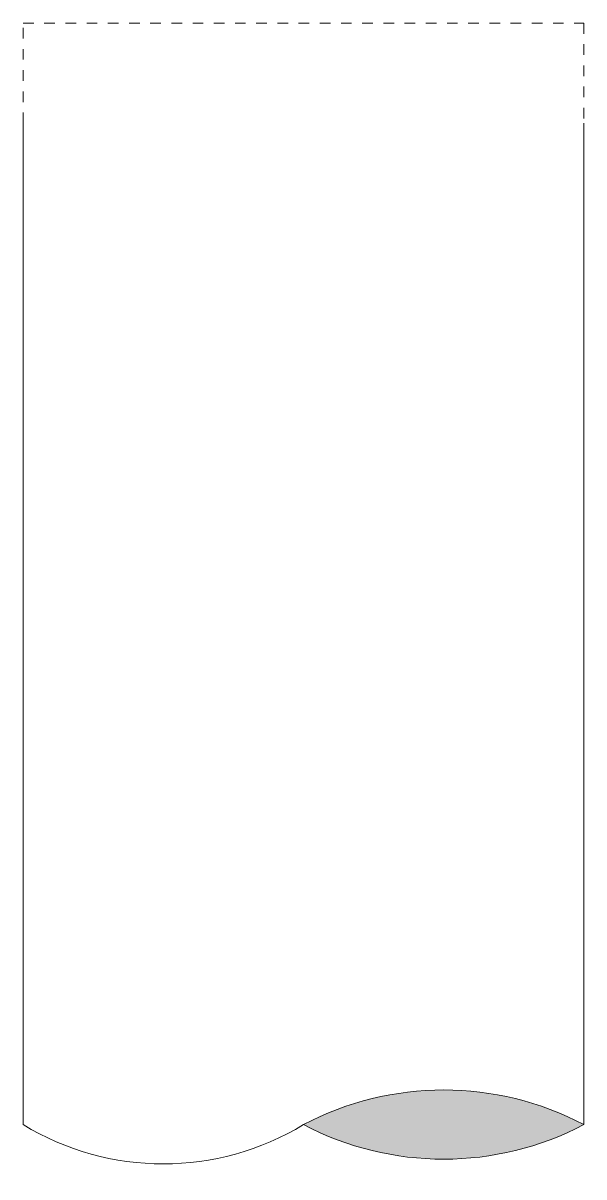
# Model space of a CAD drawing. Header units: metres. Extents: x -84 to 84, y -316 to 30.
import ezdxf

# ---------------------------------------------------------------- set-up
doc = ezdxf.new("R2010")
doc.units = ezdxf.units.M
doc.linetypes.add('Dash', pattern=[6.35, 3.175, -3.175])
doc.layers.add('A-DETL-GENF', color=92, linetype='Continuous', lineweight=18)
doc.layers.add('A-DETL-GENF-HDLN', color=1, linetype='Dash', lineweight=18)

# ---------------------------------------------------------------- blocks, each defined once
blk = doc.blocks.new('17 paal_aanzicht - Type 1-3186683-00_0 Basismaterialen')
at = {"layer": 'A-DETL-GENF', "linetype": 'Dash'}
blk.add_hatch(color=256, dxfattribs=at).paths.add_polyline_path([(42, -310.36), (49.26, -310.06), (56.51, -309.18), (63.63, -307.73), (70.56, -305.72), (77.35, -303.15), (84, -300), (77.35, -296.85), (70.56, -294.28), (63.63, -292.27), (56.51, -290.82), (49.26, -289.94), (42, -289.64), (34.74, -289.94), (27.49, -290.82), (20.37, -292.27), (13.44, -294.28), (6.65, -296.85), (0, -300), (6.65, -303.15), (13.44, -305.72), (20.37, -307.73), (27.49, -309.18), (34.74, -310.06)])
at = {"layer": 'A-DETL-GENF'}
for p, q in [((-84, 0), (-84, -300)), ((84, -300), (84, 0))]:
    blk.add_line(p, q, dxfattribs=at)
for centre, radius, start, end in [((42, -379.93), 90.3, 62.2811, 117.7189), ((42, -379.93), 90.3, 62.2811, 117.7189), ((-42, -230.91), 80.86, 238.7061, 301.2939), ((42, -220.07), 90.3, 242.2811, 297.7189)]:
    blk.add_arc(centre, radius, start, end, dxfattribs=at)
at = {"layer": 'A-DETL-GENF-HDLN'}
for p, q in [((-84, 0), (-84, 30)), ((-84, 30), (84, 30)), ((84, 30), (84, 0))]:
    blk.add_line(p, q, dxfattribs=at)

msp = doc.modelspace()

# ---------------------------------------------------------------- block references
msp.add_blockref('17 paal_aanzicht - Type 1-3186683-00_0 Basismaterialen', (0, 0))

doc.saveas('drawing.dxf')
